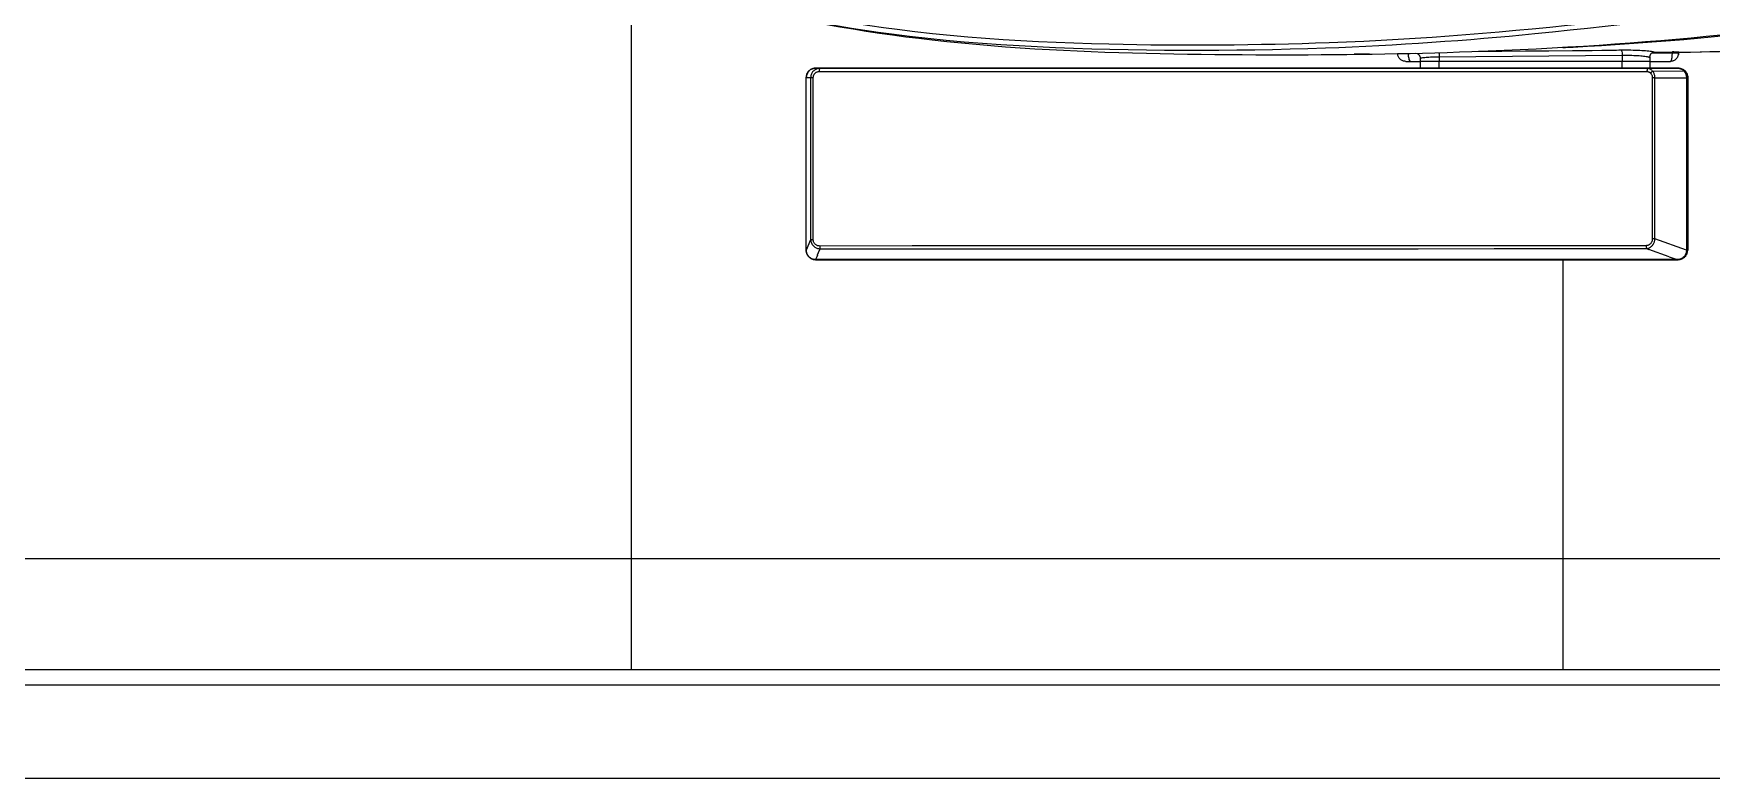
# Model space of a CAD drawing. Header units: millimetres. Extents: x 7294529 to 7346664, y 234399 to 276449.
# Drawn here: x 7331648 to 7332188, y 248029 to 248269 of the extents above; entities that cross this region are included whole.
import ezdxf
from ezdxf.xclip import XClip

# ---------------------------------------------------------------- set-up
doc = ezdxf.new("R2010")
doc.units = ezdxf.units.MM
doc.header["$LTSCALE"] = 100
doc.header["$XCLIPFRAME"] = 2
for name, color, linetype in [('AA-BORD-XREF', 15, 'Continuous'), ('BP', 7, 'Continuous'), ('U-59C-EX$0$FIN', 5, 'Continuous'), ('U-59C-EX$0$FUR_욕실', 6, 'Continuous'), ('U-59C-EX$0$HAT', 8, 'Continuous'), ('U-59C-EX$0$WAL', 3, 'Continuous')]:
    doc.layers.add(name, color=color, linetype=linetype)
for name, color, linetype, plot in [('Defpoint', 142, 'Continuous', False), ('U-59C-EX$0$Defpoint', 142, 'Continuous', False), ('U-59C-EX$0$MC', 152, 'Continuous', False)]:
    doc.layers.add(name, color=color, linetype=linetype, plot=plot)

# ---------------------------------------------------------------- blocks, each defined once
blk = doc.blocks.new('U-59C-EX$0$대변기')
blk.add_wipeout([(22.25, 172.54), (8.91, 147.75), (6.75, 136.34), (0, 0), (6.75, -136.34), (8.91, -147.75), (22.08, -172.29), (48.75, -190.93), (71.39, -195), (166.78, -195), (163.87, -199.59), (211.56, -201.09), (211.59, -201.6), (211.81, -202.64), (212.51, -203.59), (213.12, -203.98), (214.15, -204.2), (220.75, -204.2), (220.75, -206.36), (211.68, -206.36), (211.16, -206.4), (210.27, -206.68), (209.31, -207.43), (208.75, -208.41), (208.59, -209.09), (208.56, -209.46), (208.57, -265.02), (208.68, -265.02), (208.78, -265.75), (209.15, -266.63), (209.44, -267.04), (210.11, -267.63), (210.66, -267.92), (211.05, -268.03), (211.75, -268.12), (489.29, -268.12), (490.39, -267.86), (490.87, -267.71), (491.45, -267.22), (492.01, -266.5), (492.24, -265.95), (492.34, -265.59), (492.39, -265), (492.39, -209.47), (492.27, -208.62), (492.05, -208.04), (491.65, -207.42), (491.18, -206.97), (490.66, -206.65), (490.05, -206.44), (489.56, -206.38), (489.29, -206.36), (294.65, -206.36), (294.65, -204.2), (299.37, -204.2), (299.93, -204.14), (300.82, -203.77), (301.13, -203.53), (301.57, -203.01), (301.8, -202.57), (301.98, -201.86), (301.98, -201.81), (356.76, -202.11), (409.65, -200.73), (451.07, -197.49), (521.76, -184.13), (558.83, -171.77), (607.51, -146.93), (640.32, -121.72), (666.4, -92.64), (682.86, -64.81), (689.37, -48.84), (694.46, -30.58), (696.68, -17.3), (697.46, -8.65), (697.7, 0.02), (696.02, 21.31), (691.27, 41.8), (683.34, 62.6), (669.05, 87.71), (652.78, 108.07), (630.64, 128.96), (599.08, 150.93), (558.2, 170.85), (516.94, 184.22), (478.6, 192.5), (440.58, 197.36), (409.56, 199.56), (375.33, 200.69), (311.09, 200.7), (281.72, 200.87), (251.35, 200.76), (223.33, 200.38), (188.29, 199.95), (182.4, 198.16), (177.52, 194.77), (79.8, 195), (40.7, 194.57), (37.25, 193.23), (37.25, 185.31)]).dxf.layer = 'U-59C-EX$0$FUR_욕실'
at = {"layer": 'U-59C-EX$0$FUR_욕실'}
for p, q in [((211.6, -201.31, 0), (188.56, -200.69, 0)), ((211.55, -201.31, 0), (211.55, -201.6, 0)), ((211.55, -201.6, 0), (211.6, -201.6, 0)), ((211.6, -201.31, 0), (211.6, -201.31, 0)), ((211.6, -201.6, 0), (211.6, -201.31, 0)), ((211.6, -201.6, 0), (213.64, -201.6, 0)), ((219.34, -201.26, 0), (213.64, -201.19, 0)), ((213.64, -201.19, 0), (213.64, -201.6, 0)), ((213.64, -201.6, 0), (220.29, -201.6, 0)), ((220.75, -204.2, 0), (214.15, -204.2, 0)), ((220.75, -203.89, 0), (220.75, -204.2, 0)), ((220.75, -204.2, 0), (220.75, -206.36, 0)), ((220.75, -204.2, 0), (229.68, -204.2, 0)), ((288.58, -202.73, 0), (229.68, -202.23, 0)), ((229.68, -202.23, 0), (229.68, -204.2, 0)), ((229.68, -206.36, 0), (229.68, -204.2, 0)), ((229.68, -204.2, 0), (288.58, -204.2, 0)), ((229.68, -204.2, 0), (288.58, -204.2, 0)), ((288.58, -202.73, 0), (288.58, -204.2, 0)), ((288.58, -204.2, 0), (294.65, -204.2, 0)), ((288.58, -206.36, 0), (288.58, -204.2, 0)), ((294.65, -204.2, 0), (294.65, -203.21, 0)), ((294.65, -206.36, 0), (294.65, -204.2, 0)), ((297.92, -204.2, 0), (294.68, -204.2, 0)), ((295.62, -201.78, 0), (296.08, -201.7, 0)), ((311.09, -201.88, 0), (315.97, -201.83, 0)), ((208.56, -209.46, 0), (208.56, -264.92, 0)), ((208.57, -209.46, 0), (208.56, -209.46, 0)), ((208.57, -209.46, 0), (208.57, -264.92, 0)), ((208.57, -209.46, 0), (208.57, -209.46, 0)), ((208.68, -209.46, 0), (208.57, -209.46, 0)), ((208.68, -209.46, 0), (208.68, -265.02, 0)), ((208.9, -209.47, 0), (208.73, -209.46, 0)), ((208.73, -209.46, 0), (208.73, -265.02, 0)), ((208.9, -209.47, 0), (208.9, -209.47, 0)), ((208.9, -265, 0), (208.9, -209.47, 0)), ((219.14, -209.47, 0), (208.99, -209.47, 0)), ((208.99, -209.47, 0), (208.99, -265, 0)), ((219.89, -207.34, 0), (209.84, -207.29, 0)), ((211.89, -206.37, 0), (211.75, -206.36, 0)), ((489.29, -206.36, 0), (211.75, -206.36, 0)), ((489.29, -206.36, 0), (211.75, -206.36, 0)), ((221.55, -206.46, 0), (211.89, -206.37, 0)), ((219.14, -209.47, 0), (219.98, -209.47, 0)), ((219.14, -261.37, 0), (219.14, -209.47, 0)), ((219.98, -209.47, 0), (219.98, -261.37, 0)), ((488.23, -207.46, 0), (221.7, -207.46, 0)), ((488.08, -206.46, 0), (489.42, -206.37, 0)), ((489.42, -206.37, 0), (489.29, -206.36, 0)), ((490.14, -261.59, 0), (490.14, -209.47, 0)), ((490.97, -209.47, 0), (490.97, -261.59, 0)), ((490.97, -209.47, 0), (492.39, -209.47, 0)), ((492.39, -265, 0), (492.39, -209.47, 0)), ((492.39, -265, 0), (492.39, -209.47, 0)), ((492.39, -209.47, 0), (492.39, -209.47, 0)), ((492.39, -209.47, 0), (492.39, -209.47, 0)), ((208.99, -265, 0), (219.14, -261.37, 0)), ((221.83, -264.47, 0), (221.07, -264.74, 0)), ((221.83, -264.47, 0), (221.83, -264.47, 0)), ((487.98, -264.53, 0), (488.13, -264.89, 0)), ((490.97, -261.59, 0), (490.97, -261.59, 0)), ((490.97, -261.59, 0), (492.39, -265, 0)), ((208.57, -264.92, 0), (208.56, -264.92, 0)), ((208.57, -264.92, 0), (208.57, -265.02, 0)), ((208.68, -265.02, 0), (208.57, -265.02, 0)), ((208.73, -265.02, 0), (208.9, -265.02, 0)), ((208.9, -265.02, 0), (208.9, -265, 0)), ((209.58, -267.21, 0), (209.47, -267.21, 0)), ((211.75, -268.12, 0), (211.65, -268.12, 0)), ((211.88, -268.03, 0), (211.75, -268.07, 0)), ((211.75, -268.07, 0), (489.29, -268.07, 0)), ((211.75, -268.12, 0), (489.29, -268.12, 0)), ((211.88, -268.03, 0), (211.89, -268.01, 0)), ((211.92, -268.03, 0), (211.88, -268.03, 0)), ((211.92, -268.03, 0), (211.93, -268.01, 0)), ((214.53, -267.08, 0), (211.93, -268.01, 0)), ((214.53, -267.08, 0), (221.07, -264.74, 0)), ((488.13, -264.89, 0), (488.41, -265.57, 0)), ((488.81, -266.53, 0), (489.03, -267.08, 0)), ((489.03, -267.08, 0), (489.41, -267.99, 0)), ((489.41, -268.03, 0), (489.29, -268.07, 0)), ((489.41, -268.03, 0), (489.39, -268.03, 0)), ((490.39, -267.86, 0), (490.51, -267.82, 0)), ((492.39, -265, 0), (492.39, -265, 0)), ((492.39, -265, 0), (492.39, -265, 0)), ((492.39, -265.02, 0), (492.39, -265.03, 0))]:
    blk.add_line(p, q, dxfattribs=at)
at = {"layer": 'U-59C-EX$0$FUR_욕실', "elevation": 0, "flags": 128}
for points in [[(211.55, -201.6), (211.6, -202.11), (211.63, -202.21)], [(208.99, -209.47), (208.97, -209.47), (208.96, -209.47), (208.94, -209.47), (208.93, -209.47), (208.92, -209.47), (208.91, -209.47), (208.9, -209.47), (208.9, -209.47)], [(489.42, -206.37), (488.81, -206.37), (486.35, -206.37), (476.52, -206.37), (437.21, -206.37), (279.95, -206.37), (270.77, -206.37), (214.54, -206.37), (211.89, -206.37)], [(211.89, -206.37), (214.54, -206.37), (270.77, -206.37), (350.66, -206.37), (406.89, -206.37), (463.12, -206.37), (489.42, -206.37)], [(221.55, -206.46), (223.53, -206.46), (231.43, -206.46), (263.07, -206.46), (389.6, -206.46), (431.86, -206.46), (488.08, -206.46)], [(490.14, -209.47), (490.29, -209.47), (490.43, -209.47), (490.56, -209.47), (490.68, -209.47), (490.78, -209.47), (490.86, -209.47), (490.93, -209.47), (490.97, -209.47)], [(492.39, -209.47), (492.39, -209.47), (492.39, -209.47), (492.39, -209.47), (492.39, -209.47), (492.39, -209.47), (492.39, -209.47), (492.39, -209.47), (492.39, -209.47)], [(219.14, -261.37), (219.23, -261.37), (219.32, -261.37), (219.42, -261.37), (219.53, -261.37), (219.64, -261.37), (219.75, -261.37), (219.87, -261.37), (219.98, -261.37)], [(221.93, -263.52), (339.15, -263.56), (398.71, -263.59), (458.27, -263.62), (488.06, -263.64)], [(208.99, -265), (208.97, -265), (208.96, -265), (208.94, -265), (208.93, -265), (208.92, -265), (208.91, -265), (208.9, -265), (208.9, -265)], [(489.39, -268.03), (380.66, -268.03), (350.65, -268.03), (230.61, -268.03), (211.92, -268.03)], [(211.93, -268.01), (212.54, -268.01), (215, -268.01), (224.83, -268.01), (264.14, -268.01), (342.77, -268), (416.09, -268), (489.41, -267.99)]]:
    blk.add_lwpolyline(points, dxfattribs=at)
at = {"layer": 'U-59C-EX$0$FUR_욕실'}
for centre, radius, start, end in [((232.46, -201.93, 0), 2.8, 152.4979, 186.2005), ((293.87, -202.6, 0), 5.29, 167.3067, 181.3955), ((294.81, -202.28, 0), 3.66, 328.3724, 9.1886), ((299.39, -201.6, 0), 2.6, 269.9978, 354.1181), ((211.77, -209.44, 0), 3.09, 91.6774, 180.2552), ((209.01, -250.8, 0), 41.33, 90.0269, 90.153), ((209.01, -262.54, 0), 2.48, 267.5086, 269.6168), ((489.38, -267.98, 0), 0.0552, 309.1807, 353.2364)]:
    blk.add_arc(centre, radius, start, end, dxfattribs=at)
for points, knots in [([(198.39, -168.28, 0), (198.39, -168.7, 0), (198.4, -170.2, 0), (198.63, -172.74, 0), (199.29, -175.91, 0), (200.45, -178.92, 0), (202.1, -181.67, 0), (204.2, -183.95, 0), (206.81, -185.93, 0), (209.96, -187.49, 0), (213.56, -188.58, 0), (217.28, -189.28, 0), (224.74, -190.2, 0), (238.4, -191.75, 0), (257.98, -193.82, 0), (279.92, -195.74, 0), (301.73, -197.24, 0), (322.27, -198.22, 0), (341.41, -198.78, 0), (359.05, -199.03, 0), (376.89, -199.03, 0), (396.39, -198.74, 0), (417.57, -198.02, 0), (440.37, -196.53, 0), (461.42, -194.34, 0), (480.64, -191.53, 0), (498.01, -188.31, 0), (515.24, -184.34, 0), (531.63, -179.77, 0), (547.17, -174.62, 0), (561.86, -168.97, 0), (576.26, -162.58, 0), (590.29, -155.44, 0), (603.88, -147.53, 0), (616.39, -139.21, 0), (627.84, -130.55, 0), (638.27, -121.66, 0), (648.12, -112.12, 0), (657.31, -101.96, 0), (665.44, -91.56, 0), (672.5, -80.98, 0), (678.55, -70.32, 0), (683.82, -59.25, 0), (688.21, -47.9, 0), (691.68, -36.31, 0), (694.21, -24.54, 0), (695.79, -12.6, 0), (696.31, -1.18, 0), (695.89, 9.64, 0), (694.74, 19.83, 0), (692.89, 29.91, 0), (690.07, 40.93, 0), (686.02, 52.8, 0), (680.51, 65.34, 0), (674, 77.38, 0), (666.63, 88.73, 0), (658.5, 99.34, 0), (649.73, 109.25, 0), (640.31, 118.58, 0), (630.36, 127.31, 0), (618.86, 136.27, 0), (605.69, 145.25, 0), (590.78, 154.03, 0), (575.33, 161.88, 0), (559.46, 168.81, 0), (541.95, 175.34, 0), (522.76, 181.24, 0), (501.9, 186.36, 0), (480.65, 190.41, 0), (459.06, 193.45, 0), (437.23, 195.59, 0), (415.66, 196.91, 0), (394.45, 197.64, 0), (373.63, 197.93, 0), (353.05, 197.82, 0), (332.51, 197.38, 0), (312.07, 196.6, 0), (291.74, 195.4, 0), (271.8, 193.9, 0), (255.53, 192.29, 0), (242.7, 191.13, 0), (233.17, 190.38, 0), (223.76, 189.31, 0), (216.13, 188.11, 0), (210.32, 186.52, 0), (206.85, 184.79, 0), (204.18, 182.73, 0), (202.11, 180.5, 0), (200.4, 177.68, 0), (199.17, 174.36, 0), (198.49, 170.79, 0), (198.42, 168.33, 0), (198.39, 167.1, 0)], [0, 0, 0, 0, 0.001013, 0.003622, 0.006228, 0.009035, 0.011841, 0.014627, 0.017416, 0.020908, 0.024426, 0.027971, 0.031501, 0.045381, 0.066017, 0.085104, 0.104198, 0.12328, 0.137934, 0.152601, 0.167268, 0.181921, 0.200236, 0.218565, 0.236881, 0.250956, 0.265043, 0.279128, 0.293198, 0.305689, 0.318219, 0.330762, 0.343296, 0.355806, 0.368283, 0.37916, 0.390074, 0.400992, 0.41189, 0.422754, 0.432485, 0.442242, 0.451997, 0.461726, 0.47128, 0.480865, 0.490446, 0.499993, 0.508129, 0.516286, 0.524445, 0.532584, 0.543445, 0.554344, 0.565246, 0.576112, 0.586613, 0.597144, 0.607694, 0.61824, 0.628753, 0.642488, 0.65626, 0.670054, 0.683843, 0.697592, 0.714681, 0.731786, 0.74888, 0.766406, 0.783944, 0.801471, 0.818416, 0.835382, 0.852348, 0.869292, 0.88688, 0.904485, 0.922096, 0.939692, 0.948425, 0.957164, 0.965892, 0.974611, 0.978706, 0.982792, 0.98541, 0.988024, 0.991033, 0.994042, 0.997019, 1, 1, 1, 1]), ([(216.43, 189.48, 0), (218.56, 189.89, 0), (223.77, 190.88, 0), (232.28, 191.76, 0), (241.85, 192.56, 0), (254.52, 193.72, 0), (270.37, 195.32, 0), (289.67, 196.82, 0), (309.32, 198.03, 0), (329.55, 198.88, 0), (350.38, 199.37, 0), (371.78, 199.53, 0), (393.43, 199.26, 0), (415.08, 198.52, 0), (436.66, 197.22, 0), (458.08, 195.16, 0), (477.79, 192.44, 0), (495.73, 189.19, 0), (511.91, 185.61, 0), (527.93, 181.34, 0), (543.99, 176.27, 0), (560.03, 170.29, 0), (576, 163.32, 0), (591.53, 155.43, 0), (606.54, 146.59, 0), (619.78, 137.56, 0), (631.36, 128.53, 0), (641.4, 119.73, 0), (650.88, 110.33, 0), (659.72, 100.34, 0), (667.92, 89.64, 0), (675.35, 78.19, 0), (681.92, 66.02, 0), (687.48, 53.36, 0), (691.56, 41.38, 0), (694.41, 30.24, 0), (696.28, 20.05, 0), (697.44, 9.75, 0), (697.86, -1.19, 0), (697.33, -12.73, 0), (695.75, -24.79, 0), (693.19, -36.69, 0), (689.69, -48.4, 0), (685.25, -59.87, 0), (679.94, -71.04, 0), (673.83, -81.8, 0), (666.71, -92.48, 0), (658.52, -102.97, 0), (649.27, -113.21, 0), (639.33, -122.82, 0), (628.83, -131.78, 0), (617.3, -140.51, 0), (604.71, -148.88, 0), (591.04, -156.84, 0), (576.93, -164.02, 0), (562.44, -170.44, 0), (547.68, -176.13, 0), (532.19, -181.26, 0), (516, -185.78, 0), (499.13, -189.69, 0), (482.11, -192.89, 0), (462.9, -195.75, 0), (441.5, -198.03, 0), (418.01, -199.59, 0), (394.51, -200.39, 0), (371.13, -200.68, 0), (347.95, -200.52, 0), (326.9, -199.97, 0), (307.94, -199.13, 0), (290.95, -198.09, 0), (274.24, -196.8, 0), (255.58, -195.11, 0), (237.59, -193.13, 0), (224.27, -191.69, 0), (218.47, -190.89, 0), (217.61, -190.77, 0)], [0, 0, 0, 0, 0.006414, 0.015663, 0.024923, 0.034178, 0.052154, 0.070145, 0.08813, 0.106098, 0.124692, 0.14331, 0.161928, 0.180522, 0.198654, 0.216798, 0.23493, 0.248839, 0.262762, 0.276681, 0.290586, 0.305167, 0.319791, 0.33442, 0.349026, 0.363592, 0.374762, 0.385967, 0.397177, 0.408367, 0.419523, 0.431089, 0.442694, 0.454295, 0.465855, 0.474529, 0.483225, 0.491917, 0.500588, 0.510762, 0.520971, 0.531186, 0.541366, 0.55172, 0.562103, 0.572488, 0.582845, 0.594387, 0.605965, 0.617564, 0.629159, 0.640716, 0.653946, 0.667211, 0.680502, 0.693803, 0.70709, 0.720335, 0.734871, 0.749421, 0.763973, 0.778513, 0.798415, 0.818332, 0.838233, 0.858409, 0.878602, 0.898779, 0.914313, 0.929857, 0.945405, 0.960943, 0.982757, 0.997423, 1, 1, 1, 1]), ([(175.32, -171.85, 0), (175.4, -173.08, 0), (175.56, -175.55, 0), (176.26, -179.12, 0), (177.36, -182.47, 0), (178.87, -185.54, 0), (180.8, -188.24, 0), (183.26, -190.69, 0), (186.23, -192.71, 0), (189.8, -194.3, 0), (193.72, -195.27, 0), (202.89, -196.3, 0), (217.22, -197.59, 0), (237.03, -199.1, 0), (257.29, -200.29, 0), (276.28, -201.11, 0), (293.92, -201.65, 0), (310.1, -201.99, 0), (326.56, -202.17, 0), (343.47, -202.2, 0), (360.78, -202.1, 0), (378.43, -201.85, 0), (396.2, -201.36, 0), (414.39, -200.54, 0), (432.96, -199.35, 0), (445.55, -198.06, 0), (451.85, -197.41, 0)], [0, 0, 0, 0, 0.011878, 0.023745, 0.03504, 0.046327, 0.057664, 0.069006, 0.082797, 0.096612, 0.112546, 0.128518, 0.202229, 0.276443, 0.350679, 0.424875, 0.480613, 0.536408, 0.592191, 0.64791, 0.70551, 0.763162, 0.820811, 0.878407, 0.939206, 1, 1, 1, 1]), ([(451.85, -197.41, 0), (457.52, -196.72, 0), (468.86, -195.34, 0), (485.79, -192.48, 0), (499.12, -189.85, 0), (506.74, -187.86, 0), (508.79, -187.32, 0)], [0, 0, 0, 0, 0.296042, 0.5920677, 0.8899474, 1, 1, 1, 1]), ([(248.76, -199.73, 0), (247.65, -199.69, 0), (240.43, -199.37, 0), (227.43, -198.52, 0), (209.72, -197.2, 0), (198.17, -196.07, 0), (192.39, -195.5, 0)], [0, 0, 0, 0, 0.05678, 0.371178, 0.685585, 1, 1, 1, 1]), ([(210.73, -201.29, 0), (206.61, -201.19, 0), (199.26, -201.01, 0), (191.96, -200.79, 0), (188.76, -200.69, 0)], [0, 0, 0, 0, 0.559999, 1, 1, 1, 1]), ([(211.56, -201.09, 0), (211.55, -201.12, 0), (211.52, -201.19, 0), (211.32, -201.26, 0), (211.04, -201.29, 0), (210.82, -201.29, 0), (210.73, -201.29, 0)], [0, 0, 0, 0, 0.264189, 0.540057, 0.808356, 1, 1, 1, 1]), ([(211.6, -201.31, 0), (211.64, -201.3, 0), (211.71, -201.27, 0), (212.04, -201.23, 0), (212.51, -201.2, 0), (213.07, -201.18, 0), (213.45, -201.18, 0), (213.64, -201.19, 0)], [0, 0, 0, 0, 0.200923, 0.401855, 0.602498, 0.802542, 1, 1, 1, 1]), ([(211.6, -201.6, 0), (211.62, -201.82, 0), (211.65, -202.25, 0), (211.91, -202.9, 0), (212.39, -203.56, 0), (213.04, -203.98, 0), (213.66, -204.17, 0), (213.99, -204.2, 0), (214.15, -204.2, 0), (214.15, -204.2, 0)], [0, 0, 0, 0, 0.155841, 0.302182, 0.496173, 0.752352, 0.873096, 0.997547, 1, 1, 1, 1]), ([(213.64, -201.6, 0), (213.64, -201.82, 0), (213.65, -202.25, 0), (213.7, -202.9, 0), (213.79, -203.56, 0), (213.95, -204.07, 0), (214.08, -204.2, 0), (214.15, -204.2, 0), (214.15, -204.2, 0)], [0, 0, 0, 0, 0.156512, 0.30321, 0.497138, 0.752872, 0.997536, 1, 1, 1, 1]), ([(219.34, -201.26, 0), (219.51, -201.21, 0), (219.95, -201.08, 0), (221.5, -200.89, 0), (223.96, -200.72, 0), (226.93, -200.62, 0), (228.96, -200.63, 0), (229.98, -200.63, 0)], [0, 0, 0, 0, 0.136647, 0.352943, 0.568677, 0.784311, 1, 1, 1, 1]), ([(219.34, -201.26, 0), (219.52, -201.28, 0), (219.86, -201.31, 0), (220.15, -201.5, 0), (220.29, -201.6, 0)], [0, 0, 0, 0, 0.517252, 1, 1, 1, 1]), ([(220.29, -201.6, 0), (220.41, -201.71, 0), (220.64, -201.94, 0), (220.82, -202.39, 0), (220.85, -202.72, 0), (220.83, -202.88, 0), (220.83, -202.89, 0)], [0, 0, 0, 0, 0.320893, 0.642158, 0.958202, 1, 1, 1, 1]), ([(220.83, -202.89, 0), (220.81, -203.13, 0), (220.77, -203.56, 0), (220.76, -203.79, 0), (220.76, -203.89, 0)], [0, 0, 0, 0, 0.56979, 1, 1, 1, 1]), ([(229.68, -202.23, 0), (228.84, -202.22, 0), (227.16, -202.21, 0), (224.72, -202.31, 0), (222.69, -202.48, 0), (221.33, -202.69, 0), (220.99, -202.83, 0), (220.83, -202.89, 0)], [0, 0, 0, 0, 0.2074056, 0.4148495, 0.6226299, 0.8312205, 1, 1, 1, 1]), ([(229.98, -200.63, 0), (231.03, -200.65, 0), (236.26, -200.72, 0), (251.59, -200.92, 0), (265.86, -200.99, 0), (275.95, -201.05, 0)], [0, 0, 0, 0, 0.068292, 0.341458, 1, 1, 1, 1]), ([(294.55, -203.21, 0), (294.58, -203.19, 0), (294.68, -203.11, 0), (293.98, -202.98, 0), (292.52, -202.84, 0), (290.59, -202.75, 0), (289.18, -202.74, 0), (288.58, -202.73, 0)], [0, 0, 0, 0, 0.0848349, 0.3302022, 0.5754522, 0.8202833, 1, 1, 1, 1]), ([(294.67, -203.2, 0), (294.66, -203.16, 0), (294.63, -202.92, 0), (294.78, -202.53, 0), (295.04, -202.15, 0), (295.31, -201.92, 0), (295.51, -201.82, 0), (295.61, -201.78, 0), (295.62, -201.78, 0), (295.62, -201.77, 0)], [0, 0, 0, 0, 0.048531, 0.280243, 0.466497, 0.627004, 0.768617, 0.918304, 1, 1, 1, 1]), ([(299.37, -204.2, 0), (299.38, -204.2, 0), (299.4, -204.2, 0), (299.26, -204.2, 0), (298.97, -204.2, 0), (298.52, -204.2, 0), (298.12, -204.2, 0), (297.92, -204.2, 0)], [0, 0, 0, 0, 0.058066, 0.304915, 0.505255, 0.749474, 1, 1, 1, 1]), ([(211.16, -206.4, 0), (210.83, -206.48, 0), (210.14, -206.65, 0), (209.32, -207.33, 0), (208.75, -208.23, 0), (208.57, -208.98, 0), (208.57, -209.39, 0), (208.57, -209.46, 0)], [0, 0, 0, 0, 0.232166, 0.487808, 0.71702, 0.954622, 1, 1, 1, 1]), ([(211.75, -206.36, 0), (211.59, -206.37, 0), (211.25, -206.39, 0), (210.76, -206.52, 0), (210.31, -206.73, 0), (209.89, -207, 0), (209.53, -207.35, 0), (209.23, -207.75, 0), (208.99, -208.19, 0), (208.83, -208.63, 0), (208.75, -209.06, 0), (208.74, -209.33, 0), (208.73, -209.46, 0)], [0, 0, 0, 0, 0.106236, 0.210052, 0.313835, 0.417615, 0.521392, 0.625145, 0.728897, 0.83265, 0.915629, 1, 1, 1, 1]), ([(208.9, -209.47, 0), (208.9, -209.47, 0), (208.9, -209.47, 0), (208.9, -209.22, 0), (208.97, -208.62, 0), (209.29, -207.85, 0), (209.66, -207.42, 0), (209.79, -207.26, 0)], [0, 0, 0, 0, 0.0000246, 0.0030048, 0.3069098, 0.7422163, 1, 1, 1, 1]), ([(209.84, -207.29, 0), (209.84, -207.29, 0), (209.7, -207.44, 0), (209.37, -207.88, 0), (209.05, -208.63, 0), (209.01, -209.23, 0), (208.99, -209.47, 0)], [0, 0, 0, 0, 0.000024, 0.258657, 0.693911, 1, 1, 1, 1]), ([(208.99, -209.47, 0), (208.99, -209.47, 0), (208.99, -209.47, 0), (208.99, -209.47, 0), (208.99, -209.47, 0), (208.99, -209.47, 0)], [0, 0, 0, 0, 0.024159, 0.938994, 1, 1, 1, 1]), ([(209.79, -207.26, 0), (209.86, -207.19, 0), (210.14, -206.93, 0), (210.57, -206.66, 0), (211.15, -206.45, 0), (211.53, -206.39, 0), (211.81, -206.37, 0), (211.87, -206.37, 0), (211.89, -206.37, 0), (211.89, -206.37, 0), (211.89, -206.37, 0)], [0, 0, 0, 0, 0.121663, 0.49117, 0.640827, 0.916242, 0.979791, 0.994967, 0.999421, 1, 1, 1, 1]), ([(211.89, -206.37, 0), (211.89, -206.37, 0), (211.59, -206.37, 0), (211.14, -206.45, 0), (210.44, -206.76, 0), (210.06, -207.06, 0), (209.84, -207.29, 0), (209.84, -207.29, 0)], [0, 0, 0, 0, 0.000588, 0.391459, 0.585832, 0.999974, 1, 1, 1, 1]), ([(219.14, -209.47, 0), (219.14, -209.47, 0), (219.14, -209.24, 0), (219.19, -208.69, 0), (219.46, -207.95, 0), (219.76, -207.5, 0), (219.89, -207.34, 0), (219.89, -207.34, 0)], [0, 0, 0, 0, 0.000026, 0.295042, 0.720011, 0.999975, 1, 1, 1, 1]), ([(219.89, -207.34, 0), (219.89, -207.34, 0), (220.06, -207.14, 0), (220.37, -206.86, 0), (220.94, -206.54, 0), (221.32, -206.49, 0), (221.55, -206.46, 0)], [0, 0, 0, 0, 0.000029, 0.386294, 0.625876, 1, 1, 1, 1]), ([(220.58, -207.96, 0), (220.49, -208.08, 0), (220.23, -208.37, 0), (220.02, -208.9, 0), (219.99, -209.3, 0), (219.98, -209.47, 0)], [0, 0, 0, 0, 0.27099, 0.697944, 1, 1, 1, 1]), ([(221.7, -207.46, 0), (221.55, -207.48, 0), (221.31, -207.5, 0), (220.92, -207.67, 0), (220.72, -207.85, 0), (220.58, -207.96, 0)], [0, 0, 0, 0, 0.347608, 0.586009, 1, 1, 1, 1]), ([(221.55, -206.46, 0), (221.57, -206.48, 0), (221.61, -206.51, 0), (221.66, -206.74, 0), (221.69, -207.07, 0), (221.7, -207.33, 0), (221.7, -207.46, 0)], [0, 0, 0, 0, 0.25, 0.5, 0.75, 1, 1, 1, 1]), ([(221.55, -206.46, 0), (221.55, -206.46, 0), (221.55, -206.46, 0), (221.55, -206.46, 0), (221.55, -206.46, 0)], [0, 0, 0, 0, 0.507724, 1, 1, 1, 1]), ([(488.08, -206.46, 0), (488.08, -206.46, 0), (488.26, -206.46, 0), (488.78, -206.51, 0), (489.6, -206.84, 0), (490.37, -207.54, 0), (490.86, -208.46, 0), (490.97, -209.14, 0), (490.97, -209.47, 0), (490.97, -209.47, 0)], [0, 0, 0, 0, 0.000013, 0.118887, 0.338203, 0.560788, 0.781534, 0.999987, 1, 1, 1, 1]), ([(490.14, -209.47, 0), (490.12, -209.24, 0), (490.07, -208.78, 0), (489.72, -208.16, 0), (489.21, -207.7, 0), (488.68, -207.48, 0), (488.34, -207.47, 0), (488.23, -207.46, 0)], [0, 0, 0, 0, 0.224716, 0.44952, 0.671495, 0.885383, 1, 1, 1, 1]), ([(492.39, -209.47, 0), (492.38, -209.42, 0), (492.38, -209.01, 0), (492.2, -208.22, 0), (491.62, -207.3, 0), (490.79, -206.66, 0), (490.02, -206.41, 0), (489.56, -206.37, 0), (489.42, -206.37, 0), (489.42, -206.37, 0)], [0, 0, 0, 0, 0.034273, 0.256775, 0.498868, 0.705944, 0.913527, 0.999987, 1, 1, 1, 1]), ([(489.42, -206.37, 0), (489.56, -206.38, 0), (490.02, -206.4, 0), (490.78, -206.65, 0), (491.62, -207.29, 0), (492.21, -208.22, 0), (492.38, -209.01, 0), (492.39, -209.42, 0), (492.39, -209.47, 0), (492.39, -209.47, 0)], [0, 0, 0, 0, 0.08607, 0.293082, 0.500038, 0.742485, 0.965616, 0.999987, 1, 1, 1, 1]), ([(489.61, -206.38, 0), (489.59, -206.38, 0), (489.54, -206.38, 0), (489.5, -206.37, 0), (489.48, -206.37, 0)], [0, 0, 0, 0, 0.502996, 1, 1, 1, 1]), ([(492.36, -209.46, 0), (492.31, -209.05, 0), (492.22, -208.23, 0), (491.5, -207.24, 0), (490.82, -206.65, 0), (490.38, -206.57, 0), (490.34, -206.57, 0)], [0, 0, 0, 0, 0.322722, 0.644299, 0.966017, 1, 1, 1, 1]), ([(492.39, -209.47, 0), (492.39, -209.47, 0), (492.39, -209.47, 0), (492.39, -209.47, 0), (492.39, -209.47, 0)], [0, 0, 0, 0, 0.141615, 1, 1, 1, 1]), ([(221.83, -264.47, 0), (221.83, -264.47, 0), (221.68, -264.46, 0), (221.23, -264.37, 0), (220.52, -264.01, 0), (219.95, -263.47, 0), (219.51, -262.82, 0), (219.23, -262.16, 0), (219.15, -261.6, 0), (219.14, -261.37, 0), (219.14, -261.37, 0)], [0, 0, 0, 0, 0.000013, 0.107828, 0.327304, 0.532216, 0.62767, 0.849595, 0.999987, 1, 1, 1, 1]), ([(219.98, -261.37, 0), (219.99, -261.54, 0), (220.02, -261.96, 0), (220.23, -262.45, 0), (220.57, -262.91, 0), (221, -263.28, 0), (221.51, -263.49, 0), (221.83, -263.51, 0), (221.93, -263.52, 0)], [0, 0, 0, 0, 0.156119, 0.388644, 0.488121, 0.696829, 0.906124, 1, 1, 1, 1]), ([(221.93, -263.52, 0), (221.93, -263.62, 0), (221.93, -263.83, 0), (221.91, -264.12, 0), (221.87, -264.35, 0), (221.84, -264.43, 0), (221.83, -264.47, 0)], [0, 0, 0, 0, 0.25, 0.5, 0.75, 1, 1, 1, 1]), ([(487.98, -264.53, 0), (487.32, -264.53, 0), (484.02, -264.53, 0), (470.18, -264.52, 0), (414.82, -264.51, 0), (329.4, -264.49, 0), (254.52, -264.48, 0), (221.83, -264.47, 0), (221.83, -264.47, 0)], [0, 0, 0, 0, 0.007429, 0.037145, 0.15601, 0.631471, 1, 1, 1, 1, 1]), ([(490.97, -261.59, 0), (490.97, -261.59, 0), (490.96, -261.78, 0), (490.89, -262.31, 0), (490.53, -263.12, 0), (489.84, -263.87, 0), (488.97, -264.37, 0), (488.31, -264.51, 0), (487.98, -264.53, 0), (487.98, -264.53, 0)], [0, 0, 0, 0, 0.000013, 0.126605, 0.350795, 0.569711, 0.782634, 0.999987, 1, 1, 1, 1]), ([(488.06, -263.64, 0), (488.29, -263.62, 0), (488.76, -263.57, 0), (489.39, -263.21, 0), (489.87, -262.67, 0), (490.11, -262.09, 0), (490.13, -261.72, 0), (490.14, -261.59, 0)], [0, 0, 0, 0, 0.217917, 0.435576, 0.658512, 0.880199, 1, 1, 1, 1]), ([(208.68, -265.02, 0), (208.72, -265.43, 0), (208.81, -266.25, 0), (209.32, -266.89, 0), (209.58, -267.21, 0)], [0, 0, 0, 0, 0.499999, 1, 1, 1, 1]), ([(208.73, -265.02, 0), (208.77, -265.37, 0), (208.83, -266.05, 0), (209.36, -266.97, 0), (210.12, -267.66, 0), (210.97, -268.02, 0), (211.53, -268.06, 0), (211.75, -268.07, 0)], [0, 0, 0, 0, 0.215081, 0.429771, 0.644427, 0.859107, 1, 1, 1, 1]), ([(211.88, -268.03, 0), (211.88, -268.03, 0), (211.77, -268.03, 0), (211.33, -268, 0), (210.56, -267.78, 0), (209.96, -267.35, 0), (209.44, -266.8, 0), (209.03, -266.11, 0), (208.9, -265.38, 0), (208.9, -265.02, 0), (208.9, -265.02, 0)], [0, 0, 0, 0, 0.000013, 0.071612, 0.285836, 0.500053, 0.54032, 0.770601, 0.999987, 1, 1, 1, 1]), ([(208.99, -265, 0), (208.99, -265, 0), (208.99, -265.01, 0), (208.99, -265.02, 0), (208.99, -265.03, 0)], [0, 0, 0, 0, 0.0021313, 1, 1, 1, 1]), ([(208.99, -265.03, 0), (209.03, -265.38, 0), (209.11, -266.08, 0), (209.52, -266.75, 0), (210.02, -267.3, 0), (210.6, -267.73, 0), (211.35, -267.98, 0), (211.78, -268, 0), (211.89, -268.01, 0)], [0, 0, 0, 0, 0.228195, 0.457176, 0.497266, 0.711344, 0.927279, 1, 1, 1, 1]), ([(209.58, -267.21, 0), (209.89, -267.47, 0), (210.53, -267.99, 0), (211.35, -268.08, 0), (211.75, -268.12, 0)], [0, 0, 0, 0, 0.500005, 1, 1, 1, 1]), ([(211.89, -268.01, 0), (211.89, -268.01, 0), (211.9, -268.01, 0), (211.92, -268.01, 0), (211.93, -268.01, 0), (211.93, -268.01, 0)], [0, 0, 0, 0, 0.00074, 0.998334, 1, 1, 1, 1]), ([(488.81, -266.53, 0), (488.73, -266.35, 0), (488.6, -266.03, 0), (488.47, -265.71, 0), (488.41, -265.57, 0)], [0, 0, 0, 0, 0.56, 1, 1, 1, 1]), ([(489.29, -268.07, 0), (489.64, -268.06, 0), (490.03, -268.06, 0), (490.35, -267.87, 0), (490.38, -267.85, 0)], [0, 0, 0, 0, 0.903191, 1, 1, 1, 1]), ([(492.39, -265.02, 0), (492.39, -265.02, 0), (492.39, -265.13, 0), (492.37, -265.58, 0), (492.15, -266.35, 0), (491.69, -267, 0), (491.11, -267.53, 0), (490.41, -267.91, 0), (489.74, -268.03, 0), (489.41, -268.03, 0), (489.41, -268.03, 0)], [0, 0, 0, 0, 0.000013, 0.071433, 0.285685, 0.499925, 0.571309, 0.787518, 0.999987, 1, 1, 1, 1]), ([(489.41, -267.99, 0), (489.41, -267.99, 0), (489.42, -267.99, 0), (489.43, -267.99, 0), (489.43, -267.99, 0)], [0, 0, 0, 0, 0.002488, 1, 1, 1, 1]), ([(489.43, -267.99, 0), (489.76, -267.95, 0), (490.42, -267.88, 0), (491.1, -267.48, 0), (491.67, -266.97, 0), (492.13, -266.33, 0), (492.36, -265.58, 0), (492.38, -265.14, 0), (492.39, -265.03, 0)], [0, 0, 0, 0, 0.212362, 0.427936, 0.499095, 0.713055, 0.928022, 1, 1, 1, 1]), ([(490.45, -267.86, 0), (490.5, -267.85, 0), (490.89, -267.77, 0), (491.19, -267.48, 0), (491.45, -267.22, 0)], [0, 0, 0, 0, 0.119189, 1, 1, 1, 1]), ([(492.39, -265.03, 0), (492.39, -265.02, 0), (492.39, -265.01, 0), (492.39, -265, 0), (492.39, -265, 0)], [0, 0, 0, 0, 0.9976675, 1, 1, 1, 1]), ([(492.39, -265, 0), (492.39, -265, 0), (492.39, -265.01, 0), (492.39, -265.02, 0), (492.39, -265.02, 0)], [0, 0, 0, 0, 0.000972, 1, 1, 1, 1])]:
    blk.add_open_spline(points, degree=3, knots=knots, dxfattribs=at)
for points in [[(209.84, -207.29, 0), (209.83, -207.28, 0), (209.81, -207.27, 0), (209.8, -207.26, 0), (209.79, -207.26, 0)], [(219.89, -207.34, 0), (219.94, -207.38, 0), (220.03, -207.45, 0), (220.21, -207.6, 0), (220.39, -207.77, 0), (220.52, -207.9, 0), (220.58, -207.96, 0)], [(488.08, -206.46, 0), (488.1, -206.48, 0), (488.14, -206.51, 0), (488.18, -206.74, 0), (488.22, -207.07, 0), (488.22, -207.33, 0), (488.23, -207.46, 0)], [(488.06, -263.64, 0), (488.06, -263.73, 0), (488.05, -263.91, 0), (488.04, -264.16, 0), (488.01, -264.38, 0), (487.99, -264.48, 0), (487.98, -264.53, 0)], [(490.14, -261.59, 0), (490.24, -261.59, 0), (490.44, -261.59, 0), (490.69, -261.59, 0), (490.88, -261.59, 0), (490.94, -261.59, 0), (490.97, -261.59, 0)], [(489.39, -268.03, 0), (489.4, -268.02, 0), (489.4, -268.02, 0), (489.41, -268, 0), (489.41, -267.99, 0)]]:
    blk.add_open_spline(points, degree=3, dxfattribs=at)
blk = doc.blocks.new('U-59C-EX$0$A$Ce93e390f')
at = {"layer": 'U-59C-EX$0$HAT'}
h = blk.add_hatch(dxfattribs=at)
h.set_pattern_fill('_USER', color=256, scale=300, angle=180, double=1, pattern_type=0)
h.set_pattern_definition([(180, (1340, -8e-07), (-4e-14, -300), []), (270, (1340, -8e-07), (300, -6e-14), [])])
h.paths.add_polyline_path([(1340, 1350), (0, 1350), (0, 0), (1340, 0)])
at = {"layer": 'U-59C-EX$0$Defpoint'}
blk.add_lwpolyline([(0, 2100), (1500, 2100), (1500, 0), (0, 0)], close=True, dxfattribs=at)
at = {"layer": 'U-59C-EX$0$FUR_욕실', "xscale": -1}
blk.add_blockref('U-59C-EX$0$대변기', (1469.49, 399.99), dxfattribs=at)
blk = doc.blocks.new('U-59C-EX')
at = {"layer": 'U-59C-EX$0$FIN'}
blk.add_line((230, -2950), (1875, -2950), dxfattribs=at)
at = {"layer": 'U-59C-EX$0$WAL'}
blk.add_line((200, -2980), (2005, -2980), dxfattribs=at)
at = {"layer": 'U-59C-EX$0$FUR_욕실', "xscale": -1.000000000000001}
blk.add_blockref('U-59C-EX$0$A$Ce93e390f', (1735, -2945), dxfattribs=at)
at = {"layer": 'U-59C-EX$0$MC'}
blk.add_line((-200, -2945), (2015, -2945), dxfattribs=at)
blk = doc.blocks.new('BORD-303')
at = {"layer": 'Defpoint'}
blk.add_lwpolyline([(-1570, 0), (0, 0), (0, -2270), (-1570, -2270)], close=True, dxfattribs=at)

msp = doc.modelspace()

# ---------------------------------------------------------------- block references
at = {"layer": 'BP'}
ref = msp.add_blockref('U-59C-EX', (7332654.36, 251009.38), dxfattribs=dict(at, xscale=-1))
XClip(ref).set_block_clipping_path([(12590, 2135.0000000001), (4674.9999999981, 2134.9999999984), (4074.9999999981, 1534.9999999988), (-145, 1535.0000000005), (-145, -7185.0000000001), (12590, -7184.9999999997)])

# ---------------------------------------------------------------- next in the draw order: block references
at = {"layer": 'AA-BORD-XREF'}
msp.add_blockref('BORD-303', (7332599.36, 250299.38), dxfattribs=at)

doc.saveas('drawing.dxf')
